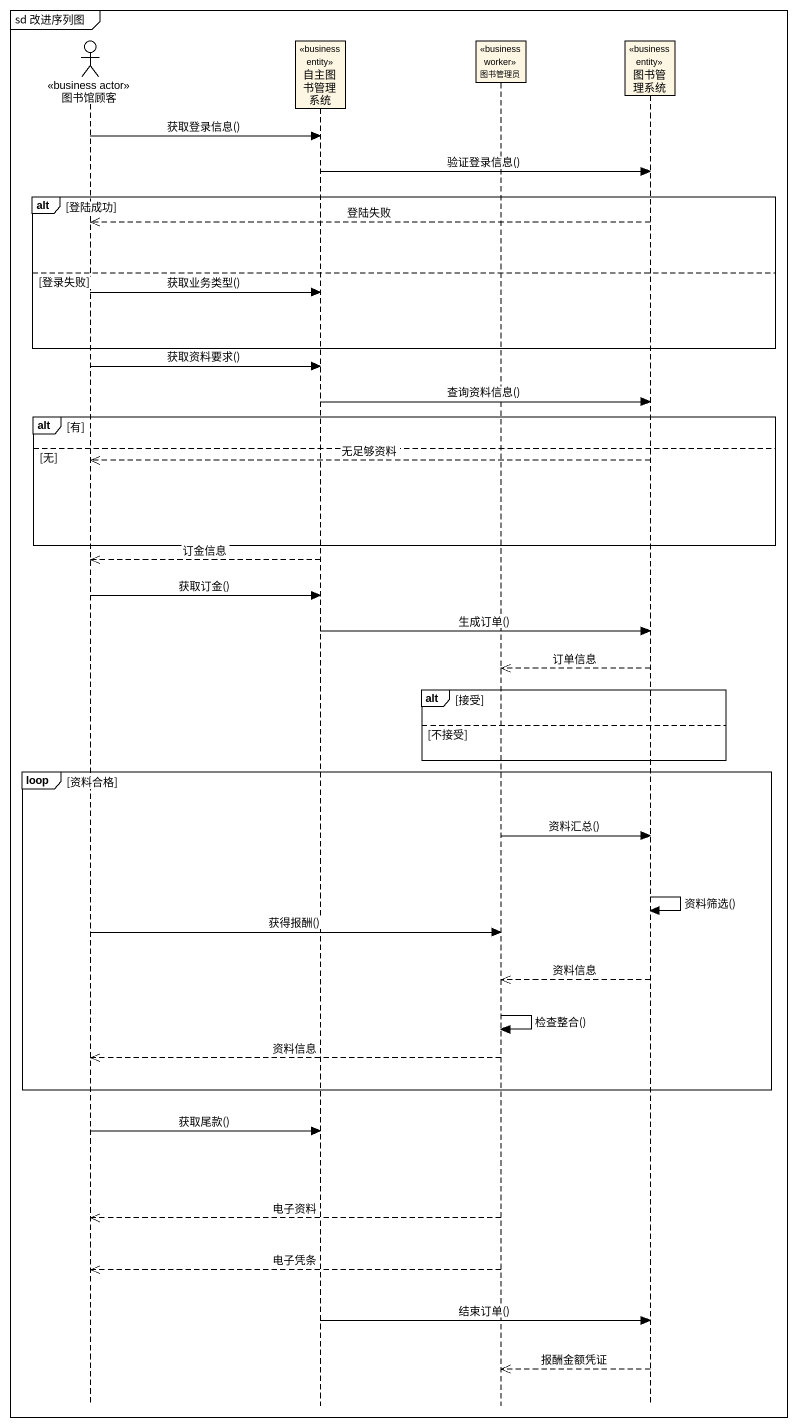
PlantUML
@startuml
mainframe sd 改进序列图
hide footbox
actor 图书馆顾客 <<business actor>>
participant 自主图书管理系统 <<business entity>>
participant 图书管理员 <<business worker>>
participant 图书管理系统 <<business entity>>

图书馆顾客 -> 自主图书管理系统 : 获取登录信息()
自主图书管理系统 -> 图书管理系统 : 验证登录信息()
alt 登陆成功
  图书管理系统 -->> 图书馆顾客 : 登陆失败
else 登录失败
  图书馆顾客 -> 自主图书管理系统 : 获取业务类型()
end
图书馆顾客 -> 自主图书管理系统 : 获取资料要求()
自主图书管理系统 -> 图书管理系统 : 查询资料信息()
alt 有
else 无
  图书管理系统 -->> 图书馆顾客 : 无足够资料
end
自主图书管理系统 -->> 图书馆顾客 : 订金信息
图书馆顾客 -> 自主图书管理系统 : 获取订金()
自主图书管理系统 -> 图书管理系统 : 生成订单()
图书管理系统 -->> 图书管理员 : 订单信息
alt 接受
else 不接受
end
loop 资料合格
  图书管理员 -> 图书管理系统 : 资料汇总()
  图书管理系统 -> 图书管理系统 : 资料筛选()
  图书馆顾客 -> 图书管理员 : 获得报酬()
  图书管理系统 -->> 图书管理员 : 资料信息
  图书管理员 -> 图书管理员 : 检查整合()
  图书管理员 -->> 图书馆顾客 : 资料信息
end
图书馆顾客 -> 自主图书管理系统 : 获取尾款()
图书管理员 -->> 图书馆顾客 : 电子资料
图书管理员 -->> 图书馆顾客 : 电子凭条
自主图书管理系统 -> 图书管理系统 : 结束订单()
图书管理系统 -->> 图书管理员 : 报酬金额凭证
@enduml
